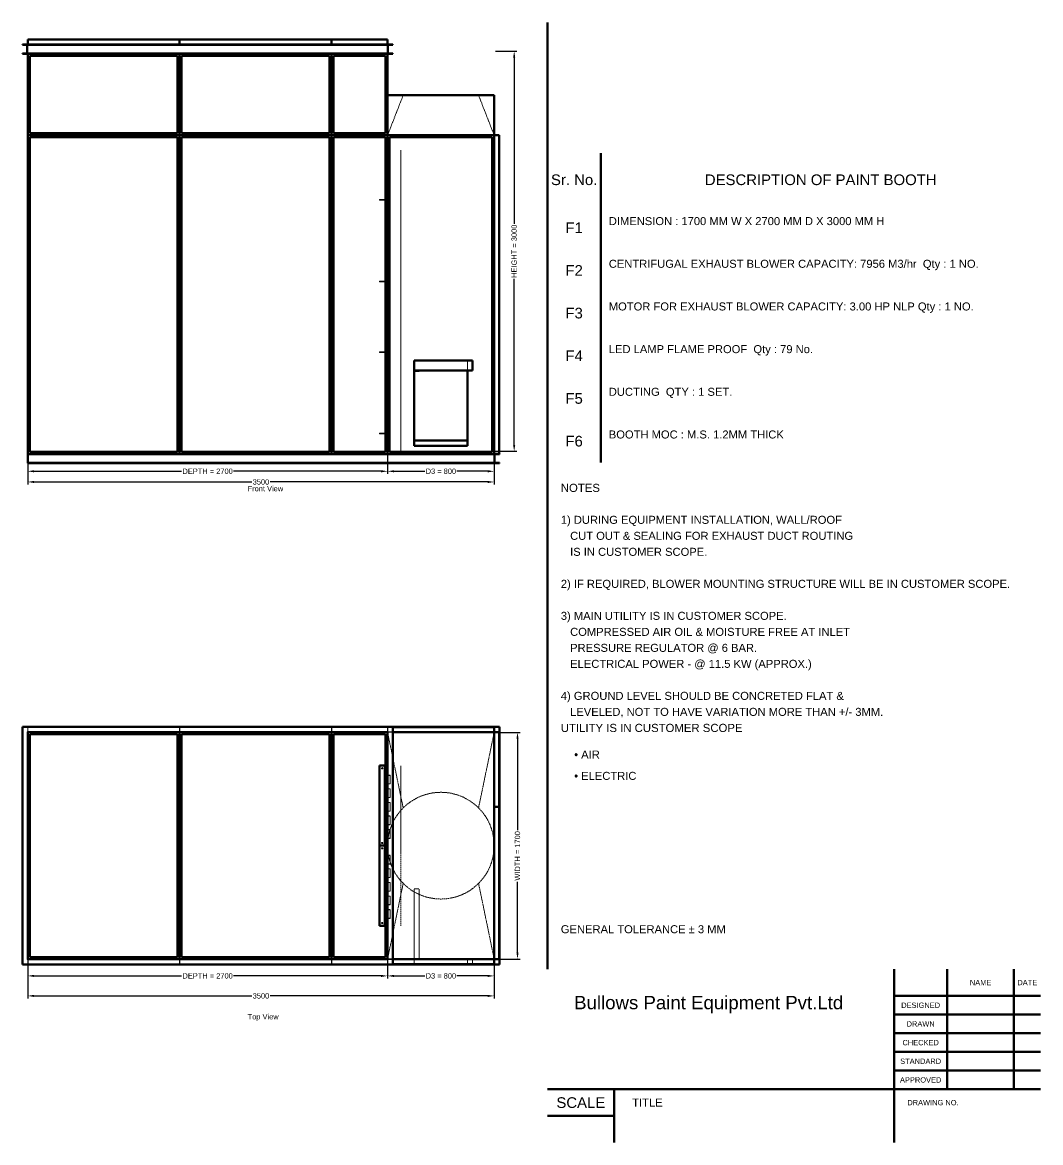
# Model space of a CAD drawing. Header units: millimetres. Extents: x 589 to 12190, y 300 to 8700.
# Drawn here: x 4550 to 12190, y 300 to 8700 of the extents above; entities that cross this region are included whole.
import ezdxf
from ezdxf.enums import TextEntityAlignment as Align

# ---------------------------------------------------------------- set-up
doc = ezdxf.new("R2010")
doc.units = ezdxf.units.MM
doc.linetypes.add('Hidden', pattern=[15, 5, -3, 5, -2])
for name, color, linetype, lineweight in [('Default', 7, 'Continuous', 50), ('Edges', 7, 'Hidden', 15), ('HiddenEdges', 2, 'Hidden', 15), ('HiddenSilhouettes', 2, 'Hidden', 15), ('HiddenWires', 7, 'Hidden', 15), ('Silhouettes', 7, 'Continuous', 50), ('Wires', 7, 'Hidden', 15)]:
    doc.layers.add(name, color=color, linetype=linetype, lineweight=lineweight)
doc.layers.add('Dimension', color=7, linetype='Continuous', lineweight=50, true_color=0x6495ed)
doc.styles.add('Default', font='arial.ttf')
doc.dimstyles.get("Standard").update_dxf_attribs({"dimtxt": 0.18, "dimasz": 0.18, "dimexe": 0.18, "dimexo": 0.0625, "dimgap": 0.09, "dimtad": 0, "dimtih": 1, "dimtoh": 1, "dimdec": 4, "dimzin": 0, "dimdsep": 46, "dimtxsty": 'Standard', "dimcen": 0.09, "dimadec": 0, "dimazin": 0, "dimtfac": 1, "dimtdec": 4, "dimtofl": 0, "dimtmove": 0, "dimatfit": 3, "dimfxl": 1, "dimtolj": 1, "dimtzin": 0, "dimarcsym": 0})

# ---------------------------------------------------------------- blocks, each defined once
blk = doc.blocks.new('Top')
at = {"layer": 'Edges'}
for points in [[(1632.8, 283.4), (1750, 850.6)], [(990, -655.8), (1067.2, -282.2)], [(1632.8, -282.2), (1750, -849.4)]]:
    blk.add_lwpolyline(points, dxfattribs=at)
blk.add_polyline3d([(990, 657, 0), (1067.2, 283.4, 0)], dxfattribs=at)
for start, end in [(45, 135), (135, 154.1767), (315.00001, 45), (205.82331, 224.99999), (224.99999, 315.00001)]:
    blk.add_arc((1350, 0.6), 400, start, end, dxfattribs=at)
at = {"layer": 'HiddenEdges'}
for points in [[(950, 850.6), (990, 657)], [(950, -849.4), (990, -655.8)]]:
    blk.add_lwpolyline(points, dxfattribs=at)
for points in [[(-1753, -852.4, 0), (-1753, 853.6, 0)], [(-1753, 853.6, 0), (953, 853.6, 0)], [(-1750, 853.6, 0), (1753, 853.6, 0)], [(-1748.8, 850.6, 0), (-1748.8, 887.4, 0)], [(-1748.8, 887.4, 0), (-611.2, 887.4, 0)], [(-1748.8, 849.4, 0), (-611.2, 849.4, 0)], [(-1748.8, -848.2, 0), (-1748.8, 849.4, 0)], [(-1735, 887.4, 0), (-1735, 888.6, 0)], [(-625, 887.4, 0), (-625, 888.6, 0)], [(-611.2, 850.6, 0), (-611.2, 887.4, 0)], [(-611.2, -848.2, 0), (-611.2, 849.4, 0)], [(-608.8, 850.6, 0), (-608.8, 887.4, 0)], [(-608.8, 887.4, 0), (528.8, 887.4, 0)], [(-608.8, 849.4, 0), (528.8, 849.4, 0)], [(-608.8, -848.2, 0), (-608.8, 849.4, 0)], [(-595, 887.4, 0), (-595, 888.6, 0)], [(515, 887.4, 0), (515, 888.6, 0)], [(528.8, 850.6, 0), (528.8, 887.4, 0)], [(528.8, -848.2, 0), (528.8, 849.4, 0)], [(531.2, 850.6, 0), (531.2, 887.4, 0)], [(531.2, 887.4, 0), (948.8, 887.4, 0)], [(531.2, -848.2, 0), (531.2, 849.4, 0)], [(531.2, 849.4, 0), (948.8, 849.4, 0)], [(545, 887.4, 0), (545, 888.6, 0)], [(935, 887.4, 0), (935, 888.6, 0)], [(948.8, 850.6, 0), (948.8, 887.4, 0)], [(948.8, -848.2, 0), (948.8, 849.4, 0)], [(951.2, 887.4, 0), (1748.8, 887.4, 0)], [(951.2, 850.6, 0), (951.2, 887.4, 0)], [(953, -852.4, 0), (953, 853.6, 0)], [(965, 887.4, 0), (965, 888.6, 0)], [(1735, 887.4, 0), (1735, 888.6, 0)], [(1748.8, 850.6, 0), (1748.8, 887.4, 0)], [(1751.2, 291.8, 0), (1751.2, 849.4, 0)], [(1751.2, 849.4, 0), (1786.8, 849.4, 0)], [(1753, -852.4, 0), (1753, 853.6, 0)], [(1750, 813.8, 0), (1751.2, 813.8, 0)], [(1750, 327.4, 0), (1751.2, 327.4, 0)], [(1750, 253.8, 0), (1751.2, 253.8, 0)], [(1751.2, 291.8, 0), (1786.8, 291.8, 0)], [(1751.2, 289.4, 0), (1786.8, 289.4, 0)], [(1751.2, -848.2, 0), (1751.2, 289.4, 0)], [(1750, -812.6, 0), (1751.2, -812.6, 0)], [(-1753, -852.4, 0), (953, -852.4, 0)], [(-1750, -852.4, 0), (1753, -852.4, 0)], [(-1748.8, -848.2, 0), (-611.2, -848.2, 0)], [(-1748.8, -886.2, 0), (-1748.8, -849.4, 0)], [(-1748.8, -886.2, 0), (-611.2, -886.2, 0)], [(-1735, -887.4, 0), (-1735, -886.2, 0)], [(-625, -887.4, 0), (-625, -886.2, 0)], [(-611.2, -886.2, 0), (-611.2, -849.4, 0)], [(-608.8, -848.2, 0), (528.8, -848.2, 0)], [(-608.8, -886.2, 0), (-608.8, -849.4, 0)], [(-608.8, -886.2, 0), (528.8, -886.2, 0)], [(-595, -887.4, 0), (-595, -886.2, 0)], [(515, -887.4, 0), (515, -886.2, 0)], [(528.8, -886.2, 0), (528.8, -849.4, 0)], [(531.2, -848.2, 0), (948.8, -848.2, 0)], [(531.2, -886.2, 0), (531.2, -849.4, 0)], [(531.2, -886.2, 0), (948.8, -886.2, 0)], [(545, -887.4, 0), (545, -886.2, 0)], [(935, -887.4, 0), (935, -886.2, 0)], [(948.8, -886.2, 0), (948.8, -849.4, 0)], [(951.2, -886.2, 0), (951.2, -849.4, 0)], [(951.2, -886.2, 0), (1748.8, -886.2, 0)], [(965, -887.4, 0), (965, -886.2, 0)], [(1150, -851, 0), (1588, -851, 0)], [(1150, -889, 0), (1588, -889, 0)], [(1550, -849.4, 0), (1550, -848.2, 0)], [(1550, -889, 0), (1550, -849.4, 0)], [(1735, -887.4, 0), (1735, -886.2, 0)], [(1748.8, -886.2, 0), (1748.8, -849.4, 0)], [(1751.2, -848.2, 0), (1786.8, -848.2, 0)]]:
    blk.add_polyline3d(points, dxfattribs=at)
blk.add_arc((1350, 0.6), 400, 154.1767, 205.82331, dxfattribs=at)
at = {"layer": 'HiddenSilhouettes'}
for points in [[(-1750, 850.6, 0), (-1750, 890.6, 0)], [(-1750, 850.6, 0), (-1750, 888.6, 0)], [(-1750, 888.6, 0), (-610, 888.6, 0)], [(-1750, 851.8, 0), (-610, 851.8, 0)], [(-610, 850.6, 0), (-610, 888.6, 0)], [(-610, 888.6, 0), (530, 888.6, 0)], [(-610, 851.8, 0), (530, 851.8, 0)], [(530, 850.6, 0), (530, 888.6, 0)], [(530, 888.6, 0), (950, 888.6, 0)], [(530, 851.8, 0), (950, 851.8, 0)], [(895, 850.6, 0), (1342.5, 850.6, 0)], [(950, 850.6, 0), (950, 888.6, 0)], [(950, 888.6, 0), (990, 888.6, 0)], [(950, 851.8, 0), (1750, 851.8, 0)], [(950, 850.6, 0), (990, 850.6, 0)], [(935, 588.1, 0), (950, 588.1, 0)], [(935, 586.9, 0), (950, 586.9, 0)], [(935, 523.3, 0), (950, 523.3, 0)], [(935, 522.1, 0), (950, 522.1, 0)], [(950, 529.1, 0), (970, 529.1, 0)], [(950, 527.9, 0), (968.8, 527.9, 0)], [(968.8, 464.3, 0), (968.8, 527.9, 0)], [(970, 463.1, 0), (970, 529.1, 0)], [(935, 486.1, 0), (950, 486.1, 0)], [(935, 484.9, 0), (950, 484.9, 0)], [(935, 421.3, 0), (950, 421.3, 0)], [(935, 420.1, 0), (950, 420.1, 0)], [(950, 464.3, 0), (968.8, 464.3, 0)], [(950, 463.1, 0), (970, 463.1, 0)], [(950, 427.1, 0), (970, 427.1, 0)], [(950, 425.9, 0), (968.8, 425.9, 0)], [(968.8, 362.3, 0), (968.8, 425.9, 0)], [(970, 361.1, 0), (970, 427.1, 0)], [(935, 384.1, 0), (950, 384.1, 0)], [(935, 382.9, 0), (950, 382.9, 0)], [(950, 362.3, 0), (968.8, 362.3, 0)], [(950, 361.1, 0), (970, 361.1, 0)], [(935, 319.3, 0), (950, 319.3, 0)], [(935, 318.1, 0), (950, 318.1, 0)], [(935, 282.1, 0), (950, 282.1, 0)], [(935, 280.9, 0), (950, 280.9, 0)], [(950, 325.1, 0), (970, 325.1, 0)], [(950, 323.9, 0), (968.8, 323.9, 0)], [(950, 260.3, 0), (968.8, 260.3, 0)], [(950, 259.1, 0), (970, 259.1, 0)], [(968.8, 260.3, 0), (968.8, 323.9, 0)], [(970, 259.1, 0), (970, 325.1, 0)], [(935, 217.3, 0), (950, 217.3, 0)], [(935, 216.1, 0), (950, 216.1, 0)], [(935, 180.1, 0), (950, 180.1, 0)], [(935, 178.9, 0), (950, 178.9, 0)], [(950, 223.1, 0), (970, 223.1, 0)], [(950, 221.9, 0), (968.8, 221.9, 0)], [(968.8, 158.3, 0), (968.8, 221.9, 0)], [(970, 157.1, 0), (970, 223.1, 0)], [(935, 115.3, 0), (950, 115.3, 0)], [(935, 114.1, 0), (950, 114.1, 0)], [(950, 158.3, 0), (968.8, 158.3, 0)], [(950, 157.1, 0), (970, 157.1, 0)], [(950, 121.1, 0), (970, 121.1, 0)], [(950, 119.9, 0), (968.8, 119.9, 0)], [(968.8, 56.3, 0), (968.8, 119.9, 0)], [(970, 55.1, 0), (970, 121.1, 0)], [(935, 78.1, 0), (950, 78.1, 0)], [(935, 76.9, 0), (950, 76.9, 0)], [(935, 13.3, 0), (950, 13.3, 0)], [(935, 12.1, 0), (950, 12.1, 0)], [(950, 56.3, 0), (968.8, 56.3, 0)], [(950, 55.1, 0), (970, 55.1, 0)], [(935, -11.9, 0), (950, -11.9, 0)], [(935, -13.1, 0), (950, -13.1, 0)], [(935, -76.7, 0), (950, -76.7, 0)], [(935, -77.9, 0), (950, -77.9, 0)], [(950, -70.9, 0), (970, -70.9, 0)], [(950, -72.1, 0), (968.8, -72.1, 0)], [(968.8, -135.7, 0), (968.8, -72.1, 0)], [(970, -136.9, 0), (970, -70.9, 0)], [(935, -113.9, 0), (950, -113.9, 0)], [(935, -115.1, 0), (950, -115.1, 0)], [(950, -135.7, 0), (968.8, -135.7, 0)], [(950, -136.9, 0), (970, -136.9, 0)], [(935, -178.7, 0), (950, -178.7, 0)], [(935, -179.9, 0), (950, -179.9, 0)], [(935, -215.9, 0), (950, -215.9, 0)], [(935, -217.1, 0), (950, -217.1, 0)], [(950, -172.9, 0), (970, -172.9, 0)], [(950, -174.1, 0), (968.8, -174.1, 0)], [(950, -237.7, 0), (968.8, -237.7, 0)], [(950, -238.9, 0), (970, -238.9, 0)], [(968.8, -237.7, 0), (968.8, -174.1, 0)], [(970, -238.9, 0), (970, -172.9, 0)], [(935, -280.7, 0), (950, -280.7, 0)], [(935, -281.9, 0), (950, -281.9, 0)], [(935, -317.9, 0), (950, -317.9, 0)], [(935, -319.1, 0), (950, -319.1, 0)], [(950, -274.9, 0), (970, -274.9, 0)], [(950, -276.1, 0), (968.8, -276.1, 0)], [(968.8, -339.7, 0), (968.8, -276.1, 0)], [(970, -340.9, 0), (970, -274.9, 0)], [(1150, -847.8, 0), (1150, -323.8, 0)], [(1150, -323.8, 0), (1188, -323.8, 0)], [(1188, -847.8, 0), (1188, -323.8, 0)], [(935, -382.7, 0), (950, -382.7, 0)], [(935, -383.9, 0), (950, -383.9, 0)], [(935, -419.9, 0), (950, -419.9, 0)], [(950, -339.7, 0), (968.8, -339.7, 0)], [(950, -340.9, 0), (970, -340.9, 0)], [(950, -376.9, 0), (970, -376.9, 0)], [(950, -378.1, 0), (968.8, -378.1, 0)], [(968.8, -441.7, 0), (968.8, -378.1, 0)], [(970, -442.9, 0), (970, -376.9, 0)], [(935, -421.1, 0), (950, -421.1, 0)], [(935, -484.7, 0), (950, -484.7, 0)], [(935, -485.9, 0), (950, -485.9, 0)], [(950, -441.7, 0), (968.8, -441.7, 0)], [(950, -442.9, 0), (970, -442.9, 0)], [(950, -478.9, 0), (970, -478.9, 0)], [(950, -480.1, 0), (968.8, -480.1, 0)], [(968.8, -543.7, 0), (968.8, -480.1, 0)], [(970, -544.9, 0), (970, -478.9, 0)], [(935, -521.9, 0), (950, -521.9, 0)], [(935, -523.1, 0), (950, -523.1, 0)], [(935, -586.7, 0), (950, -586.7, 0)], [(935, -587.9, 0), (950, -587.9, 0)], [(950, -543.7, 0), (968.8, -543.7, 0)], [(950, -544.9, 0), (970, -544.9, 0)], [(-1750, -848.2, 0), (-610, -848.2, 0)], [(-1750, -887.4, 0), (-1750, -849.4, 0)], [(-1750, -849.4, 0), (895, -849.4, 0)], [(-1750, -889.4, 0), (-1750, -849.4, 0)], [(-1750, -887.4, 0), (-610, -887.4, 0)], [(-610, -848.2, 0), (530, -848.2, 0)], [(-610, -887.4, 0), (-610, -849.4, 0)], [(-610, -887.4, 0), (530, -887.4, 0)], [(530, -848.2, 0), (950, -848.2, 0)], [(530, -887.4, 0), (530, -849.4, 0)], [(530, -887.4, 0), (950, -887.4, 0)], [(895, -849.4, 0), (1342.5, -849.4, 0)], [(895, -889.4, 0), (990, -889.4, 0)], [(950, -848.2, 0), (1750, -848.2, 0)], [(950, -887.4, 0), (950, -849.4, 0)], [(950, -849.4, 0), (990, -849.4, 0)], [(950, -887.4, 0), (990, -887.4, 0)], [(1148.4, -887.4, 0), (1148.4, -847.8, 0)], [(1148.4, -847.8, 0), (1150, -847.8, 0)], [(1150, -847.8, 0), (1188, -847.8, 0)], [(1150, -887.4, 0), (1150, -847.8, 0)], [(1150, -887.4, 0), (1150, -849.4, 0)], [(1150, -889.4, 0), (1588, -889.4, 0)], [(1550, -851, 0), (1550, -849.4, 0)], [(1550, -889, 0), (1550, -887.4, 0)], [(1588, -887.4, 0), (1588, -849.4, 0)]]:
    blk.add_polyline3d(points, dxfattribs=at)
at = {"layer": 'HiddenWires'}
for points in [[(1050, 0.6, 0), (1050, 600.6, 0)], [(1750, 222.7, 0), (1750, 445.3, 0)], [(1050, -599.4, 0), (1050, 0.6, 0)]]:
    blk.add_polyline3d(points, dxfattribs=at)
at = {"layer": 'Silhouettes'}
for points in [[(-1790, 890.6, 0), (990, 890.6, 0)], [(-1790, -889.4, 0), (-1790, 890.6, 0)], [(-1750, -849.4, 0), (-1750, 850.6, 0)], [(-1750, 850.6, 0), (-610, 850.6, 0)], [(-1750, 850.6, 0), (895, 850.6, 0)], [(-610, -849.4, 0), (-610, 850.6, 0)], [(-610, 850.6, 0), (530, 850.6, 0)], [(530, 850.6, 0), (950, 850.6, 0)], [(530, -849.4, 0), (530, 850.6, 0)], [(895, 890.6, 0), (1790, 890.6, 0)], [(950, -849.4, 0), (950, 850.6, 0)], [(990, -889.4, 0), (990, 890.6, 0)], [(990, 888.6, 0), (1750, 888.6, 0)], [(990, 850.6, 0), (1750, 850.6, 0)], [(1750, 850.6, 0), (1750, 888.6, 0)], [(1750, 850.6, 0), (1786.8, 850.6, 0)], [(1750, 290.6, 0), (1750, 850.6, 0)], [(1786.8, 290.6, 0), (1786.8, 850.6, 0)], [(1790, -889.4, 0), (1790, 890.6, 0)], [(-1735, -834.4, 0), (-1735, 835.6, 0)], [(-1735, 835.6, 0), (-625, 835.6, 0)], [(-625, -834.4, 0), (-625, 835.6, 0)], [(-595, -834.4, 0), (-595, 835.6, 0)], [(-595, 835.6, 0), (515, 835.6, 0)], [(515, -834.4, 0), (515, 835.6, 0)], [(545, -834.4, 0), (545, 835.6, 0)], [(545, 835.6, 0), (935, 835.6, 0)], [(935, -834.4, 0), (935, 835.6, 0)], [(890, 0.6, 0), (890, 600.6, 0)], [(890, 600.6, 0), (930, 600.6, 0)], [(930, 278.3, 0), (930, 600.6, 0)], [(930, 522.1, 0), (930, 588.1, 0)], [(930, 588.1, 0), (935, 588.1, 0)], [(930, 522.1, 0), (935, 522.1, 0)], [(931.2, 523.3, 0), (931.2, 586.9, 0)], [(931.2, 586.9, 0), (935, 586.9, 0)], [(931.2, 523.3, 0), (935, 523.3, 0)], [(930, 420.1, 0), (930, 486.1, 0)], [(930, 486.1, 0), (935, 486.1, 0)], [(930, 420.1, 0), (935, 420.1, 0)], [(931.2, 421.3, 0), (931.2, 484.9, 0)], [(931.2, 484.9, 0), (935, 484.9, 0)], [(931.2, 421.3, 0), (935, 421.3, 0)], [(930, 318.1, 0), (930, 384.1, 0)], [(930, 384.1, 0), (935, 384.1, 0)], [(931.2, 319.3, 0), (931.2, 382.9, 0)], [(931.2, 382.9, 0), (935, 382.9, 0)], [(930, 318.1, 0), (935, 318.1, 0)], [(930, 216.1, 0), (930, 282.1, 0)], [(930, 282.1, 0), (935, 282.1, 0)], [(931.2, 319.3, 0), (935, 319.3, 0)], [(931.2, 217.3, 0), (931.2, 280.9, 0)], [(931.2, 280.9, 0), (935, 280.9, 0)], [(1750, -849.4, 0), (1750, 290.6, 0)], [(1750, 290.6, 0), (1786.8, 290.6, 0)], [(1786.8, -849.4, 0), (1786.8, 290.6, 0)], [(930, 0.6, 0), (930, 222.7, 0)], [(930, 216.1, 0), (935, 216.1, 0)], [(930, 114.1, 0), (930, 180.1, 0)], [(930, 180.1, 0), (935, 180.1, 0)], [(931.2, 217.3, 0), (935, 217.3, 0)], [(931.2, 115.3, 0), (931.2, 178.9, 0)], [(931.2, 178.9, 0), (935, 178.9, 0)], [(930, 114.1, 0), (935, 114.1, 0)], [(931.2, 115.3, 0), (935, 115.3, 0)], [(890, -599.4, 0), (890, 0.6, 0)], [(890, 0.6, 0), (930, 0.6, 0)], [(930, 12.1, 0), (930, 78.1, 0)], [(930, 78.1, 0), (935, 78.1, 0)], [(930, 12.1, 0), (935, 12.1, 0)], [(930, -222.7, 0), (930, 0.6, 0)], [(931.2, 13.3, 0), (931.2, 76.9, 0)], [(931.2, 76.9, 0), (935, 76.9, 0)], [(931.2, 13.3, 0), (935, 13.3, 0)], [(930, -77.9, 0), (930, -11.9, 0)], [(930, -11.9, 0), (935, -11.9, 0)], [(930, -77.9, 0), (935, -77.9, 0)], [(931.2, -76.7, 0), (931.2, -13.1, 0)], [(931.2, -13.1, 0), (935, -13.1, 0)], [(931.2, -76.7, 0), (935, -76.7, 0)], [(930, -179.9, 0), (930, -113.9, 0)], [(930, -113.9, 0), (935, -113.9, 0)], [(931.2, -178.7, 0), (931.2, -115.1, 0)], [(931.2, -115.1, 0), (935, -115.1, 0)], [(930, -179.9, 0), (935, -179.9, 0)], [(930, -281.9, 0), (930, -215.9, 0)], [(930, -215.9, 0), (935, -215.9, 0)], [(931.2, -178.7, 0), (935, -178.7, 0)], [(931.2, -280.7, 0), (931.2, -217.1, 0)], [(931.2, -217.1, 0), (935, -217.1, 0)], [(930, -599.4, 0), (930, -278.3, 0)], [(930, -281.9, 0), (935, -281.9, 0)], [(930, -383.9, 0), (930, -317.9, 0)], [(930, -317.9, 0), (935, -317.9, 0)], [(931.2, -280.7, 0), (935, -280.7, 0)], [(931.2, -382.7, 0), (931.2, -319.1, 0)], [(931.2, -319.1, 0), (935, -319.1, 0)], [(930, -383.9, 0), (935, -383.9, 0)], [(930, -485.9, 0), (930, -419.9, 0)], [(930, -419.9, 0), (935, -419.9, 0)], [(931.2, -382.7, 0), (935, -382.7, 0)], [(930, -485.9, 0), (935, -485.9, 0)], [(931.2, -484.7, 0), (931.2, -421.1, 0)], [(931.2, -421.1, 0), (935, -421.1, 0)], [(931.2, -484.7, 0), (935, -484.7, 0)], [(930, -587.9, 0), (930, -521.9, 0)], [(930, -521.9, 0), (935, -521.9, 0)], [(930, -587.9, 0), (935, -587.9, 0)], [(931.2, -586.7, 0), (931.2, -523.1, 0)], [(931.2, -523.1, 0), (935, -523.1, 0)], [(931.2, -586.7, 0), (935, -586.7, 0)], [(890, -599.4, 0), (930, -599.4, 0)], [(-1735, -834.4, 0), (-625, -834.4, 0)], [(-595, -834.4, 0), (515, -834.4, 0)], [(545, -834.4, 0), (935, -834.4, 0)], [(-1790, -889.4, 0), (990, -889.4, 0)], [(-1750, -849.4, 0), (-610, -849.4, 0)], [(-610, -849.4, 0), (530, -849.4, 0)], [(530, -849.4, 0), (950, -849.4, 0)], [(990, -849.4, 0), (1750, -849.4, 0)], [(990, -887.4, 0), (1750, -887.4, 0)], [(990, -889.4, 0), (1150, -889.4, 0)], [(1150, -890.6, 0), (1150, -887.4, 0)], [(1150, -890.6, 0), (1588, -890.6, 0)], [(1588, -890.6, 0), (1588, -887.4, 0)], [(1588, -889.4, 0), (1790, -889.4, 0)], [(1750, -887.4, 0), (1750, -849.4, 0)], [(1750, -849.4, 0), (1786.8, -849.4, 0)]]:
    blk.add_polyline3d(points, dxfattribs=at)
for points in [[(-1750, 890.6, 0)], [(1750, 851.8, 0)], [(930, 556.6, 0)], [(930, 334, 0)]]:
    blk.add_polyline3d(points, close=True, dxfattribs=at)
at = {"layer": 'Wires'}
for centre in [(910, 580.6), (910, 20.6), (910, -19.4), (910, -579.4)]:
    blk.add_circle(centre, 5, dxfattribs=at)
blk = doc.blocks.new('Front')
at = {"layer": 'Edges'}
for points in [[(950.5, 871, 0), (1067.2, 1169.8, 0)], [(1632.8, 1169.8, 0), (1749.5, 871, 0)]]:
    blk.add_polyline3d(points, dxfattribs=at)
at = {"layer": 'HiddenEdges'}
blk.add_lwpolyline([(950, 869.8), (950.5, 871)], dxfattribs=at)
for points in [[(-1750, 1481, 0), (-1750, 1551, 0)], [(-1748.8, 1551, 0), (-1748.8, 1587.8, 0)], [(-1748.8, 1587.8, 0), (-611.2, 1587.8, 0)], [(-1735, 1587.8, 0), (-1735, 1589, 0)], [(-625, 1587.8, 0), (-625, 1589, 0)], [(-611.2, 1551, 0), (-611.2, 1587.8, 0)], [(-608.8, 1587.8, 0), (528.8, 1587.8, 0)], [(-608.8, 1551, 0), (-608.8, 1587.8, 0)], [(-595, 1587.8, 0), (-595, 1589, 0)], [(515, 1587.8, 0), (515, 1589, 0)], [(528.8, 1551, 0), (528.8, 1587.8, 0)], [(531.2, 1587.8, 0), (948.8, 1587.8, 0)], [(531.2, 1551, 0), (531.2, 1587.8, 0)], [(545, 1587.8, 0), (545, 1589, 0)], [(935, 1587.8, 0), (935, 1589, 0)], [(948.8, 1551, 0), (948.8, 1587.8, 0)], [(950, 1481, 0), (950, 1551, 0)], [(-1748.8, 872.2, 0), (-1748.8, 1479.8, 0)], [(-1748.8, 1479.8, 0), (-611.2, 1479.8, 0)], [(-611.2, 872.2, 0), (-611.2, 1479.8, 0)], [(-608.8, 1479.8, 0), (528.8, 1479.8, 0)], [(-608.8, 872.2, 0), (-608.8, 1479.8, 0)], [(528.8, 872.2, 0), (528.8, 1479.8, 0)], [(531.2, 872.2, 0), (531.2, 1479.8, 0)], [(531.2, 1479.8, 0), (948.8, 1479.8, 0)], [(948.8, 872.2, 0), (948.8, 1479.8, 0)], [(-1748.8, 872.2, 0), (-611.2, 872.2, 0)], [(-1748.8, 869.8, 0), (-611.2, 869.8, 0)], [(-1748.8, -1517.8, 0), (-1748.8, 869.8, 0)], [(-611.2, -1517.8, 0), (-611.2, 869.8, 0)], [(-608.8, 872.2, 0), (528.8, 872.2, 0)], [(-608.8, -1517.8, 0), (-608.8, 869.8, 0)], [(-608.8, 869.8, 0), (528.8, 869.8, 0)], [(528.8, -1517.8, 0), (528.8, 869.8, 0)], [(531.2, 872.2, 0), (948.8, 872.2, 0)], [(531.2, -1517.8, 0), (531.2, 869.8, 0)], [(531.2, 869.8, 0), (948.8, 869.8, 0)], [(948.8, -1517.8, 0), (948.8, 869.8, 0)], [(951.2, -1517.8, 0), (951.2, 869.8, 0)], [(951.2, 869.8, 0), (1748.8, 869.8, 0)], [(1748.8, -1517.8, 0), (1748.8, 869.8, 0)], [(1749.5, 871, 0), (1750, 869.8, 0)], [(1751.2, 869.8, 0), (1786.8, 869.8, 0)], [(1751.2, -1517.8, 0), (1751.2, 869.8, 0)], [(930, -380.2, 0), (930, 759.8, 0)], [(931.2, -380.2, 0), (931.2, 759.8, 0)], [(970, -380.2, 0), (970, 759.8, 0)], [(1750, 834.2, 0), (1751.2, 834.2, 0)], [(930, -1520.2, 0), (930, -380.2, 0)], [(970, -1520.2, 0), (970, -380.2, 0)], [(1150, -820.2, 0), (1588, -820.2, 0)], [(1150, -1459.8, 0), (1150, -1420.2, 0)], [(1550, -1459.8, 0), (1550, -1420.2, 0)], [(1150, -1459.8, 0), (1550, -1459.8, 0)], [(1750, -1482.2, 0), (1751.2, -1482.2, 0)], [(-1750, -1589, 0), (-1750, -1519, 0)], [(-1748.8, -1517.8, 0), (-611.2, -1517.8, 0)], [(-608.8, -1517.8, 0), (528.8, -1517.8, 0)], [(531.2, -1517.8, 0), (948.8, -1517.8, 0)], [(951.2, -1517.8, 0), (1748.8, -1517.8, 0)], [(1750, -1589, 0), (1750, -1519, 0)], [(1751.2, -1517.8, 0), (1786.8, -1517.8, 0)]]:
    blk.add_polyline3d(points, dxfattribs=at)
at = {"layer": 'HiddenSilhouettes'}
for points in [[(950, 869.8), (950, 871)], [(1750, 871), (1750, 869.8)]]:
    blk.add_lwpolyline(points, dxfattribs=at)
for points in [[(-1753, 1548, 0)], [(953, 1548, 0)], [(1753, -1522, 0)]]:
    blk.add_polyline3d(points, close=True, dxfattribs=at)
for points in [[(-1750, 1481, 0), (-1750, 1481, 0)], [(-1750, 869.8, 0), (-1750, 1479.8, 0)], [(-1750, 1479.8, 0), (-610, 1479.8, 0)], [(-610, 1481, 0), (-610, 1481, 0)], [(-610, 1479.8, 0), (530, 1479.8, 0)], [(530, 1481, 0), (530, 1481, 0)], [(530, 1479.8, 0), (950, 1479.8, 0)], [(950, 1481, 0), (950, 1481, 0)], [(-610, 871, 0), (-610, 1191.7, 0)], [(530, 869.8, 0), (530, 1191.7, 0)], [(-1750, 869.8, 0), (-610, 869.8, 0)], [(-610, 869.8, 0), (530, 869.8, 0)], [(530, 869.8, 0), (950, 869.8, 0)], [(950, 869.8, 0), (950, 871, 0)], [(950, 869.8, 0), (1750, 869.8, 0)], [(930, 759.8, 0), (950, 759.8, 0)], [(950, 759.8, 0), (970, 759.8, 0)], [(968.8, -380.2, 0), (968.8, 759.8, 0)], [(890, 381.8, 0), (890, 386.8, 0)], [(890, 386.8, 0), (930, 386.8, 0)], [(890, 381.8, 0), (930, 381.8, 0)], [(930, 381.8, 0), (930, 386.8, 0)], [(-1750, -1520.2, 0), (-1750, 0, 0)], [(-610, -1520.2, 0), (-610, 0, 0)], [(890, -230.2, 0), (890, -225.2, 0)], [(890, -225.2, 0), (930, -225.2, 0)], [(890, -230.2, 0), (930, -230.2, 0)], [(905, -230.2, 0), (905, -225.2, 0)], [(915, -230.2, 0), (915, -225.2, 0)], [(930, -230.2, 0), (930, -225.2, 0)], [(930, -380.2, 0), (950, -380.2, 0)], [(931.2, -1520.2, 0), (931.2, -380.2, 0)], [(950, -380.2, 0), (970, -380.2, 0)], [(968.8, -1520.2, 0), (968.8, -380.2, 0)], [(890, -758.2, 0), (890, -753.2, 0)], [(890, -753.2, 0), (930, -753.2, 0)], [(930, -758.2, 0), (930, -753.2, 0)], [(530, -1520.2, 0), (530, -794.5, 0)], [(890, -758.2, 0), (930, -758.2, 0)], [(1150, -894.6, 0), (1150, -818.6, 0)], [(1550, -894.6, 0), (1550, -820.2, 0)], [(890, -1370.2, 0), (890, -1365.2, 0)], [(890, -1365.2, 0), (930, -1365.2, 0)], [(890, -1370.2, 0), (930, -1370.2, 0)], [(905, -1370.2, 0), (905, -1365.2, 0)], [(915, -1370.2, 0), (915, -1365.2, 0)], [(930, -1370.2, 0), (930, -1365.2, 0)], [(950, -1520.2, 0), (950, -1390.4, 0)], [(-1750, -1520.2, 0), (-610, -1520.2, 0)], [(-610, -1520.2, 0), (530, -1520.2, 0)], [(530, -1520.2, 0), (950, -1520.2, 0)], [(950, -1520.2, 0), (1750, -1520.2, 0)], [(1750, -1520.2, 0), (1750, -1519, 0)]]:
    blk.add_polyline3d(points, dxfattribs=at)
at = {"layer": 'HiddenWires'}
for points in [[(1050, -380.2, 0), (1050, 759.8, 0)], [(1050, -1520.2, 0), (1050, -380.2, 0)]]:
    blk.add_polyline3d(points, dxfattribs=at)
at = {"layer": 'Silhouettes'}
for points in [[(-1750, 1551), (-1750, 1589)], [(950, 871), (950.3, 1169.8)], [(1749.7, 1169.8), (1750, 871)]]:
    blk.add_lwpolyline(points, dxfattribs=at)
for points in [[(-1790, 1548, 0), (-1790, 1551, 0)], [(-1790, 1551, 0), (990, 1551, 0)], [(-1790, 1548, 0), (990, 1548, 0)], [(-1753, 1484, 0), (-1753, 1548, 0)], [(-1750, 1589, 0), (-610, 1589, 0)], [(-610, 1551, 0), (-610, 1589, 0)], [(-610, 1589, 0), (530, 1589, 0)], [(530, 1551, 0), (530, 1589, 0)], [(530, 1589, 0), (950, 1589, 0)], [(950, 1551, 0), (950, 1589, 0)], [(953, 1484, 0), (953, 1548, 0)], [(990, 1548, 0), (990, 1551, 0)], [(-1790, 1481, 0), (-1790, 1484, 0)], [(-1790, 1484, 0), (990, 1484, 0)], [(-1790, 1481, 0), (990, 1481, 0)], [(-1750, 871, 0), (-1750, 1481, 0)], [(-1735, 886, 0), (-1735, 1466, 0)], [(-1735, 1466, 0), (-625, 1466, 0)], [(-625, 886, 0), (-625, 1466, 0)], [(-610, 871, 0), (-610, 1481, 0)], [(-595, 1466, 0), (515, 1466, 0)], [(-595, 886, 0), (-595, 1466, 0)], [(515, 886, 0), (515, 1466, 0)], [(530, 871, 0), (530, 1481, 0)], [(545, 886, 0), (545, 1466, 0)], [(545, 1466, 0), (935, 1466, 0)], [(935, 886, 0), (935, 1466, 0)], [(950, 871, 0), (950, 1481, 0)], [(990, 1481, 0), (990, 1484, 0)], [(950.3, 1169.8, 0), (1067.2, 1169.8, 0)], [(1067.2, 1169.8, 0), (1632.8, 1169.8, 0)], [(1632.8, 1169.8, 0), (1749.7, 1169.8, 0)], [(950, 871, 0), (950, 993.1, 0)], [(-1750, -1519, 0), (-1750, 871, 0)], [(-1750, 871, 0), (-1750, 871, 0)], [(-1750, 871, 0), (-610, 871, 0)], [(-1735, 886, 0), (-625, 886, 0)], [(-1735, 856, 0), (-625, 856, 0)], [(-1735, -1504, 0), (-1735, 856, 0)], [(-625, -1504, 0), (-625, 856, 0)], [(-610, -1519, 0), (-610, 871, 0)], [(-610, 869.8, 0), (-610, 871, 0)], [(-610, 871, 0), (530, 871, 0)], [(-595, 886, 0), (515, 886, 0)], [(-595, -1504, 0), (-595, 856, 0)], [(-595, 856, 0), (515, 856, 0)], [(515, -1504, 0), (515, 856, 0)], [(530, -1519, 0), (530, 871, 0)], [(530, 871, 0), (950, 871, 0)], [(530, 871, 0), (530, 871, 0)], [(545, 886, 0), (935, 886, 0)], [(545, -1504, 0), (545, 856, 0)], [(545, 856, 0), (935, 856, 0)], [(935, -1504, 0), (935, 856, 0)], [(950, -1519, 0), (950, 871, 0)], [(950, 871, 0), (1750, 871, 0)], [(965, -1504, 0), (965, 856, 0)], [(965, 856, 0), (1735, 856, 0)], [(1735, -1504, 0), (1735, 856, 0)], [(1750, -1519, 0), (1750, 871, 0)], [(1750, 871, 0), (1786.8, 871, 0)], [(1786.8, -1519, 0), (1786.8, 871, 0)], [(1148.4, -1418.6, 0), (1148.4, -818.6, 0)], [(1148.4, -818.6, 0), (1150, -818.6, 0)], [(1150, -818.6, 0), (1588, -818.6, 0)], [(1150, -894.6, 0), (1150, -818.6, 0)], [(1588, -894.6, 0), (1588, -818.6, 0)], [(1150, -894.6, 0), (1588, -894.6, 0)], [(1150, -1418.6, 0), (1150, -894.6, 0)], [(1150, -896.2, 0), (1188, -896.2, 0)], [(1150, -897.8, 0), (1188, -897.8, 0)], [(1188, -897.8, 0), (1188, -896.2, 0)], [(1550, -1420.2, 0), (1550, -894.6, 0)], [(1750, -1519, 0), (1750, -1191.8, 0)], [(1148.4, -1418.6, 0), (1150, -1418.6, 0)], [(1150, -1420.2, 0), (1150, -1390.4, 0)], [(1150, -1458.2, 0), (1150, -1420.2, 0)], [(1150, -1420.2, 0), (1550, -1420.2, 0)], [(1550, -1458.2, 0), (1550, -1420.2, 0)], [(-1735, -1504, 0), (-625, -1504, 0)], [(-595, -1504, 0), (515, -1504, 0)], [(545, -1504, 0), (935, -1504, 0)], [(965, -1504, 0), (1735, -1504, 0)], [(1150, -1458.2, 0), (1550, -1458.2, 0)], [(-1750, -1519, 0), (1790, -1519, 0)], [(-1750, -1522, 0), (-1750, -1519, 0)], [(-1750, -1522, 0), (1790, -1522, 0)], [(-1750, -1586, 0), (-1750, -1522, 0)], [(-1750, -1589, 0), (-1750, -1586, 0)], [(-1750, -1586, 0), (1790, -1586, 0)], [(-1750, -1589, 0), (1790, -1589, 0)], [(1753, -1586, 0), (1753, -1522, 0)], [(1790, -1522, 0), (1790, -1519, 0)], [(1790, -1589, 0), (1790, -1586, 0)]]:
    blk.add_polyline3d(points, dxfattribs=at)
for points in [[(530, 1479.8, 0)], [(950, 1479.8, 0)], [(-610, 869.8, 0)], [(1750, 869.8, 0)], [(1750, 869.8, 0)]]:
    blk.add_polyline3d(points, close=True, dxfattribs=at)
blk = doc.blocks.new('*D5')
at = {"layer": 'Defpoints', "color": 0}
for p in [(4590, 2526), (8090, 2526), (8090, 1400)]:
    blk.add_point(p, dxfattribs=at)
at = {"layer": 'Dimension', "color": 0, "lineweight": -2}
for p, q in [((4590, 2516), (4590, 1380)), ((8090, 2516), (8090, 1380)), ((4638, 1400), (6270.4, 1400)), ((8042, 1400), (6409.6, 1400))]:
    blk.add_line(p, q, dxfattribs=at)
at = {"layer": 'Dimension', "color": 0}
for points in [[(4638, 1408), (4638, 1392), (4590, 1400)], [(8042, 1392), (8042, 1408), (8090, 1400)]]:
    blk.add_solid(points, dxfattribs=at)
at = {"layer": 'Dimension', "color": 0, "insert": (6340, 1400), "char_height": 40, "attachment_point": 5, "style": 'Default'}
blk.add_mtext('\\A1;3500', dxfattribs=at)
blk = doc.blocks.new('*D6')
at = {"layer": 'Defpoints', "color": 0}
for p in [(4590, 2526), (7290, 2526), (7290, 1550)]:
    blk.add_point(p, dxfattribs=at)
at = {"layer": 'Dimension', "color": 0, "lineweight": -2}
for p, q in [((4590, 2516), (4590, 1530)), ((7290, 2516), (7290, 1530)), ((4638, 1550), (5744.8, 1550)), ((7242, 1550), (6135.2, 1550))]:
    blk.add_line(p, q, dxfattribs=at)
at = {"layer": 'Dimension', "color": 0}
for points in [[(4638, 1558), (4638, 1542), (4590, 1550)], [(7242, 1542), (7242, 1558), (7290, 1550)]]:
    blk.add_solid(points, dxfattribs=at)
at = {"layer": 'Dimension', "color": 0, "insert": (5940, 1550), "char_height": 40, "attachment_point": 5, "style": 'Default'}
blk.add_mtext('\\A1;DEPTH = 2700', dxfattribs=at)
blk = doc.blocks.new('*D7')
at = {"layer": 'Defpoints', "color": 0}
for p in [(7290, 2526), (8090, 2526), (8090, 1550)]:
    blk.add_point(p, dxfattribs=at)
at = {"layer": 'Dimension', "color": 0, "lineweight": -2}
for p, q in [((7290, 2516), (7290, 1530)), ((8090, 2516), (8090, 1530)), ((7338, 1550), (7569.3, 1550)), ((8042, 1550), (7810.7, 1550))]:
    blk.add_line(p, q, dxfattribs=at)
at = {"layer": 'Dimension', "color": 0}
for points in [[(7338, 1558), (7338, 1542), (7290, 1550)], [(8042, 1542), (8042, 1558), (8090, 1550)]]:
    blk.add_solid(points, dxfattribs=at)
at = {"layer": 'Dimension', "color": 0, "insert": (7690, 1550), "char_height": 40, "attachment_point": 5, "style": 'Default'}
blk.add_mtext('\\A1;D3 = 800', dxfattribs=at)
blk = doc.blocks.new('*D8')
at = {"layer": 'Defpoints', "color": 0}
for p in [(8090, 3376), (8265, 3376), (8090, 1676)]:
    blk.add_point(p, dxfattribs=at)
at = {"layer": 'Dimension', "color": 0, "lineweight": -2}
for p, q in [((8100, 3376), (8285, 3376)), ((8265, 3328), (8265, 2643.9)), ((8265, 1724), (8265, 2256.1)), ((8100, 1676), (8285, 1676))]:
    blk.add_line(p, q, dxfattribs=at)
at = {"layer": 'Dimension', "color": 0}
for points in [[(8273, 3328), (8257, 3328), (8265, 3376)], [(8257, 1724), (8273, 1724), (8265, 1676)]]:
    blk.add_solid(points, dxfattribs=at)
at = {"layer": 'Dimension', "color": 0, "insert": (8265, 2450), "char_height": 40, "attachment_point": 5, "rotation": 90, "style": 'Default'}
blk.add_mtext('\\A1;WIDTH = 1700', dxfattribs=at)
blk = doc.blocks.new('*D9')
at = {"layer": 'Defpoints', "color": 0}
for p in [(4590, 5484), (7290, 5484), (7290, 5334)]:
    blk.add_point(p, dxfattribs=at)
at = {"layer": 'Dimension', "color": 0, "lineweight": -2}
for p, q in [((4590, 5474), (4590, 5314)), ((7290, 5474), (7290, 5314)), ((4638, 5334), (5744.8, 5334)), ((7242, 5334), (6135.2, 5334))]:
    blk.add_line(p, q, dxfattribs=at)
at = {"layer": 'Dimension', "color": 0}
for points in [[(4638, 5342), (4638, 5326), (4590, 5334)], [(7242, 5326), (7242, 5342), (7290, 5334)]]:
    blk.add_solid(points, dxfattribs=at)
at = {"layer": 'Dimension', "color": 0, "insert": (5940, 5334), "char_height": 40, "attachment_point": 5, "style": 'Default'}
blk.add_mtext('\\A1;DEPTH = 2700', dxfattribs=at)
blk = doc.blocks.new('*D10')
at = {"layer": 'Defpoints', "color": 0}
for p in [(7290, 5484), (8090, 5484), (8090, 5334)]:
    blk.add_point(p, dxfattribs=at)
at = {"layer": 'Dimension', "color": 0, "lineweight": -2}
for p, q in [((7290, 5474), (7290, 5314)), ((8090, 5474), (8090, 5314)), ((7338, 5334), (7569.3, 5334)), ((8042, 5334), (7810.7, 5334))]:
    blk.add_line(p, q, dxfattribs=at)
at = {"layer": 'Dimension', "color": 0}
for points in [[(7338, 5342), (7338, 5326), (7290, 5334)], [(8042, 5326), (8042, 5342), (8090, 5334)]]:
    blk.add_solid(points, dxfattribs=at)
at = {"layer": 'Dimension', "color": 0, "insert": (7690, 5334), "char_height": 40, "attachment_point": 5, "style": 'Default'}
blk.add_mtext('\\A1;D3 = 800', dxfattribs=at)
blk = doc.blocks.new('*D11')
at = {"layer": 'Defpoints', "color": 0}
for p in [(4590, 5484), (8090, 5484), (8090, 5254)]:
    blk.add_point(p, dxfattribs=at)
at = {"layer": 'Dimension', "color": 0, "lineweight": -2}
for p, q in [((4590, 5474), (4590, 5234)), ((8090, 5474), (8090, 5234)), ((4638, 5254), (6270.4, 5254)), ((8042, 5254), (6409.6, 5254))]:
    blk.add_line(p, q, dxfattribs=at)
at = {"layer": 'Dimension', "color": 0}
for points in [[(4638, 5262), (4638, 5246), (4590, 5254)], [(8042, 5246), (8042, 5262), (8090, 5254)]]:
    blk.add_solid(points, dxfattribs=at)
at = {"layer": 'Dimension', "color": 0, "insert": (6340, 5254), "char_height": 40, "attachment_point": 5, "style": 'Default'}
blk.add_mtext('\\A1;3500', dxfattribs=at)
blk = doc.blocks.new('*D12')
at = {"layer": 'Defpoints', "color": 0}
for p in [(8090, 8484), (8240, 8484), (8090, 5484)]:
    blk.add_point(p, dxfattribs=at)
at = {"layer": 'Dimension', "color": 0, "lineweight": -2}
for p, q in [((8100, 8484), (8260, 8484)), ((8240, 8436), (8240, 7190)), ((8240, 5532), (8240, 6778)), ((8100, 5484), (8260, 5484))]:
    blk.add_line(p, q, dxfattribs=at)
at = {"layer": 'Dimension', "color": 0}
for points in [[(8248, 8436), (8232, 8436), (8240, 8484)], [(8232, 5532), (8248, 5532), (8240, 5484)]]:
    blk.add_solid(points, dxfattribs=at)
at = {"layer": 'Dimension', "color": 0, "insert": (8240, 6984), "char_height": 40, "attachment_point": 5, "rotation": 90, "style": 'Default'}
blk.add_mtext('\\A1;HEIGHT = 3000', dxfattribs=at)

msp = doc.modelspace()

# ---------------------------------------------------------------- linework, layer by layer
at = {"layer": 'Default'}
for p, q in [((8490, 8700), (8490, 1600)), ((8890, 7720), (8890, 7320)), ((8890, 7720), (8890, 5400)), ((11090, 1600), (11090, 300)), ((11490, 700), (11490, 1600)), ((11990, 700), (11990, 1600)), ((11090, 1400), (12190, 1400)), ((11090, 1260), (12190, 1260)), ((11090, 1120), (12190, 1120)), ((11090, 980), (12190, 980)), ((11090, 840), (12190, 840)), ((8490, 700), (12190, 700)), ((8990, 700), (8990, 300)), ((8490, 500), (8990, 500))]:
    msp.add_line(p, q, dxfattribs=at)

# ---------------------------------------------------------------- block references
for name, p in [('Front', (6340, 6984)), ('Top', (6340, 2526))]:
    msp.add_blockref(name, p, dxfattribs=at)

# ---------------------------------------------------------------- texts
at = {"layer": 'Default', "style": 'Default'}
for s, height, p in [('Sr. No.', 80, (8690, 7520)), ('DESCRIPTION OF PAINT BOOTH', 80, (10540, 7520)), ('F1', 80, (8690, 7160)), ('F2', 80, (8690, 6840)), ('F3', 80, (8690, 6520)), ('F4', 80, (8690, 6200)), ('F5', 80, (8690, 5880)), ('F6', 80, (8690, 5560)), ('NAME', 40, (11740, 1500)), ('DATE', 40, (12090, 1500)), ('DESIGNED', 40, (11290, 1330)), ('DRAWN', 40, (11290, 1190)), ('CHECKED', 40, (11290, 1050)), ('STANDARD', 40, (11290, 910)), ('APPROVED', 40, (11290, 770)), ('SCALE', 80, (8740, 600)), ('TITLE', 60, (9240, 600))]:
    msp.add_text(s, height=height, dxfattribs=at).set_placement(p, align=Align.MIDDLE_CENTER)
for s, height, p in [('DIMENSION : 1700 MM W X 2700 MM D X 3000 MM H', 60, (8950, 7240)), ('CENTRIFUGAL EXHAUST BLOWER CAPACITY: 7956 M3/hr  Qty : 1 NO.', 60, (8950, 6920)), ('MOTOR FOR EXHAUST BLOWER CAPACITY: 3.00 HP NLP Qty : 1 NO.', 60, (8950, 6600)), ('LED LAMP FLAME PROOF  Qty : 79 No.', 60, (8950, 6280)), ('DUCTING  QTY : 1 SET.', 60, (8950, 5960)), ('BOOTH MOC : M.S. 1.2MM THICK', 60, (8950, 5640)), ('NOTES', 61, (8590, 5240)), ('1) DURING EQUIPMENT INSTALLATION, WALL/ROOF', 60, (8590, 5000)), ('   CUT OUT & SEALING FOR EXHAUST DUCT ROUTING', 60, (8590, 4880)), ('   IS IN CUSTOMER SCOPE.', 60, (8590, 4760)), ('2) IF REQUIRED, BLOWER MOUNTING STRUCTURE WILL BE IN CUSTOMER SCOPE.', 60, (8590, 4520)), ('3) MAIN UTILITY IS IN CUSTOMER SCOPE.', 60, (8590, 4280)), ('   COMPRESSED AIR OIL & MOISTURE FREE AT INLET', 60, (8590, 4160)), ('   PRESSURE REGULATOR @ 6 BAR.', 60, (8590, 4040)), ('   ELECTRICAL POWER - @ 11.5 KW (APPROX.)', 60, (8590, 3920)), ('4) GROUND LEVEL SHOULD BE CONCRETED FLAT &', 60, (8590, 3680)), ('   LEVELED, NOT TO HAVE VARIATION MORE THAN +/- 3MM.', 60, (8590, 3560)), ('UTILITY IS IN CUSTOMER SCOPE', 61, (8590, 3440)), ('• AIR', 60, (8690, 3240)), ('• ELECTRIC', 60, (8690, 3080)), ('Bullows Paint Equipment Pvt.Ltd', 100, (8690, 1400))]:
    msp.add_text(s, height=height, dxfattribs=at).set_placement(p, align=Align.TOP_LEFT)
for s, height, p in [('GENERAL TOLERANCE ± 3 MM', 60, (8590, 1900)), ('DRAWING NO.', 40, (11190, 600))]:
    msp.add_text(s, height=height, dxfattribs=at).set_placement(p, align=Align.MIDDLE_LEFT)
at = {"layer": 'Dimension', "style": 'Default'}
for s, p in [('Front View', (6240, 5184)), ('Top View', (6240, 1224))]:
    msp.add_text(s, height=40, dxfattribs=at).set_placement(p)

# ---------------------------------------------------------------- dimensions: what is measured, and where the dimension line sits
at = {"layer": 'Dimension'}
for base, p1, p2, text, picture, middle in [((8240, 8484), (8090, 5484), (8090, 8484), 'HEIGHT = <>', '*D12', (8240, 6984)), ((8265, 3376), (8090, 1676), (8090, 3376), 'WIDTH = <>', '*D8', (8265, 2450))]:
    dim = msp.add_linear_dim(base=base, p1=p1, p2=p2, angle=90, text=text, dimstyle='Standard', override={"dimscale": 1, "dimtxt": 40, "dimasz": 48, "dimexe": 20, "dimexo": 10, "dimgap": 10, "dimtad": 0, "dimjust": 0, "dimtih": 0, "dimtoh": 0, "dimdec": 3, "dimlfac": 1, "dimzin": 8, "dimlunit": 2, "dimpost": '', "dimtxsty": 'Default', "dimsah": 0, "dimse1": 0, "dimse2": 0, "dimclrt": 0, "dimtol": 0, "dimlim": 0, "dimtp": 0, "dimtm": 0, "dimtfac": 1, "dimtdec": 3, "dimtix": 0, "dimtzin": 8}, dxfattribs=at)
    dim.commit()
    dim.dimension.update_dxf_attribs({"geometry": picture, "text_midpoint": middle, "dimtype": 160})
for base, p1, p2, text, picture, middle in [((7290, 5334), (4590, 5484), (7290, 5484), 'DEPTH = <>', '*D9', (5940, 5334)), ((8090, 5334), (7290, 5484), (8090, 5484), 'D3 = <>', '*D10', (7690, 5334)), ((7290, 1550), (4590, 2526), (7290, 2526), 'DEPTH = <>', '*D6', (5940, 1550)), ((8090, 1550), (7290, 2526), (8090, 2526), 'D3 = <>', '*D7', (7690, 1550))]:
    dim = msp.add_linear_dim(base=base, p1=p1, p2=p2, text=text, dimstyle='Standard', override={"dimscale": 1, "dimtxt": 40, "dimasz": 48, "dimexe": 20, "dimexo": 10, "dimgap": 10, "dimtad": 0, "dimjust": 0, "dimtih": 0, "dimtoh": 0, "dimdec": 3, "dimlfac": 1, "dimzin": 8, "dimlunit": 2, "dimpost": '', "dimtxsty": 'Default', "dimsah": 0, "dimse1": 0, "dimse2": 0, "dimclrt": 0, "dimtol": 0, "dimlim": 0, "dimtp": 0, "dimtm": 0, "dimtfac": 1, "dimtdec": 3, "dimtix": 0, "dimtzin": 8}, dxfattribs=at)
    dim.commit()
    dim.dimension.update_dxf_attribs({"geometry": picture, "text_midpoint": middle, "dimtype": 160})
for base, p1, p2, picture, middle in [((8090, 5254), (4590, 5484), (8090, 5484), '*D11', (6340, 5254)), ((8090, 1400), (4590, 2526), (8090, 2526), '*D5', (6340, 1400))]:
    dim = msp.add_linear_dim(base=base, p1=p1, p2=p2, dimstyle='Standard', override={"dimscale": 1, "dimtxt": 40, "dimasz": 48, "dimexe": 20, "dimexo": 10, "dimgap": 10, "dimtad": 0, "dimjust": 0, "dimtih": 0, "dimtoh": 0, "dimdec": 3, "dimlfac": 1, "dimzin": 8, "dimlunit": 2, "dimpost": '', "dimtxsty": 'Default', "dimsah": 0, "dimse1": 0, "dimse2": 0, "dimclrt": 0, "dimtol": 0, "dimlim": 0, "dimtp": 0, "dimtm": 0, "dimtfac": 1, "dimtdec": 3, "dimtix": 0, "dimtzin": 8}, dxfattribs=at)
    dim.commit()
    dim.dimension.update_dxf_attribs({"geometry": picture, "text_midpoint": middle, "dimtype": 160})

doc.saveas('drawing.dxf')
